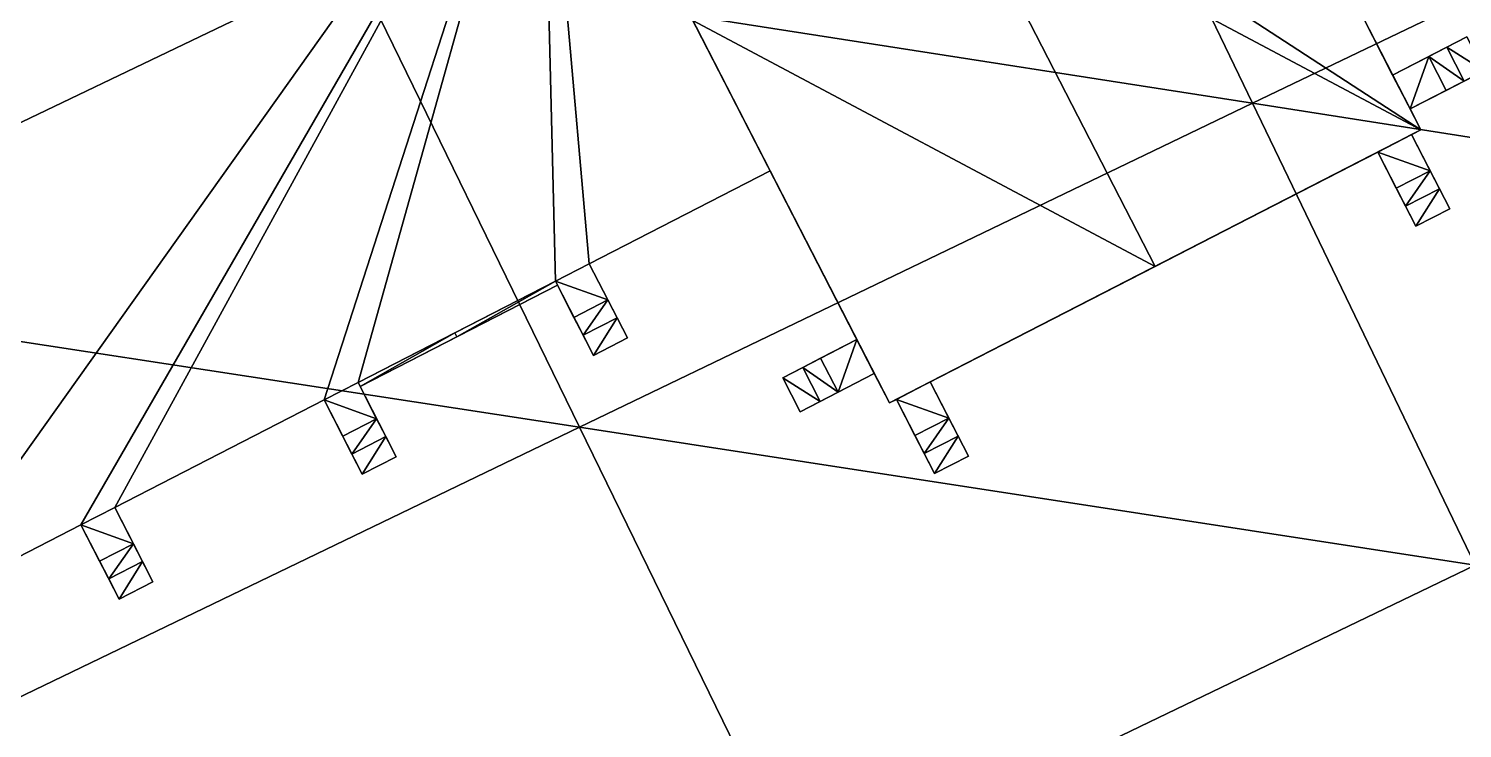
# Model space of a CAD drawing. Extents: x -73 to 71, y -63 to 63.
# Drawn here: x -16.01 to 6.94, y -17.43 to -6.23 of the extents above; entities that cross this region are included whole.
import ezdxf

# ---------------------------------------------------------------- set-up
doc = ezdxf.new("R2010")
doc.units = 0
doc.header["$MEASUREMENT"] = 0
doc.layers.get('0').update_dxf_attribs({"color": 13, "linetype": 'CONTINUOUS'})
doc.layers.add('GOOGLE_EARTH_TERRAIN', color=144, linetype='CONTINUOUS')

# ---------------------------------------------------------------- blocks, each defined once
blk = doc.blocks.new('EDGE')
at = {"color": 252}
mesh = blk.add_polyface(dxfattribs=at)
corners = [(0, 1.335, 2.37), (0, 0), (0, 0, 2.37), (0, 1.335)]
mesh.append_faces([[corners[k] for k in face] for face in [(0, 1, 2), (1, 0, 3)]], dxfattribs={"vtx0": -1, "color": 252})
at = {"color": 253}
mesh = blk.add_polyface(dxfattribs=at)
corners = [(0, 0.683, 4.101), (0, 0.362, 2.77), (0, 0.362, 3.77), (0, 1.335, 2.37), (0, 0, 2.37), (0, 0.683, 4.88), (0, 1.335, 5.44)]
mesh.append_faces([[corners[k] for k in face] for face in [(0, 1, 2), (1, 3, 4), (3, 5, 6)]], dxfattribs={"vtx0": -1, "color": 253})
mesh.append_faces([[corners[k] for k in face] for face in [(3, 1, 0)]], dxfattribs={"vtx0": -1, "vtx1": -1, "vtx2": -1, "color": 253})
mesh.append_faces([[corners[k] for k in face] for face in [(3, 0, 5)]], dxfattribs={"vtx0": -1, "vtx2": -1, "color": 253})
at = {"color": 252}
mesh = blk.add_polyface(dxfattribs=at)
corners = [(0.61, 0.683, 4.88), (0, 1.335, 5.44), (0, 0.683, 4.88), (0.61, 1.335, 5.44)]
mesh.append_faces([[corners[k] for k in face] for face in [(0, 1, 2), (1, 0, 3)]], dxfattribs={"vtx0": -1, "color": 252})
at = {"color": 253}
mesh = blk.add_polyface(dxfattribs=at)
corners = [(0.61, 1.335), (0.61, 0, 2.37), (0.61, 0), (0.61, 0.362, 2.77), (0.61, 0.362, 3.77), (0.61, 0.683, 4.101), (0.61, 0.683, 4.88), (0.61, 1.335, 5.44)]
mesh.append_faces([[corners[k] for k in face] for face in [(0, 1, 2), (6, 0, 7)]], dxfattribs={"vtx0": -1, "color": 253})
mesh.append_faces([[corners[k] for k in face] for face in [(1, 0, 3), (3, 0, 4), (4, 0, 5), (5, 0, 6)]], dxfattribs={"vtx0": -1, "vtx1": -1, "color": 253})
at = {"color": 252}
mesh = blk.add_polyface(dxfattribs=at)
corners = [(0.61, 0.683, 4.88), (0, 0.683, 4.101), (0.61, 0.683, 4.101), (0, 0.683, 4.88)]
mesh.append_faces([[corners[k] for k in face] for face in [(0, 1, 2), (1, 0, 3)]], dxfattribs={"vtx0": -1, "color": 252})
mesh = blk.add_polyface(dxfattribs=at)
corners = [(0.61, 0.683, 4.101), (0, 0.362, 3.77), (0.61, 0.362, 3.77), (0, 0.683, 4.101)]
mesh.append_faces([[corners[k] for k in face] for face in [(0, 1, 2), (1, 0, 3)]], dxfattribs={"vtx0": -1, "color": 252})
mesh = blk.add_polyface(dxfattribs=at)
corners = [(0.61, 0.362, 3.77), (0, 0.362, 2.77), (0.61, 0.362, 2.77), (0, 0.362, 3.77)]
mesh.append_faces([[corners[k] for k in face] for face in [(0, 1, 2), (1, 0, 3)]], dxfattribs={"vtx0": -1, "color": 252})
mesh = blk.add_polyface(dxfattribs=at)
corners = [(0.61, 0.362, 2.77), (0, 0, 2.37), (0.61, 0, 2.37), (0, 0.362, 2.77)]
mesh.append_faces([[corners[k] for k in face] for face in [(0, 1, 2), (1, 0, 3)]], dxfattribs={"vtx0": -1, "color": 252})
mesh = blk.add_polyface(dxfattribs=at)
corners = [(0.61, 0, 2.37), (0, 0), (0.61, 0), (0, 0, 2.37)]
mesh.append_faces([[corners[k] for k in face] for face in [(0, 1, 2), (1, 0, 3)]], dxfattribs={"vtx0": -1, "color": 252})
blk = doc.blocks.new('CHURCH')
for p in [(4.64, 4.175), (9.015, 4.175), (13.175, 4.175), (17.165, 0), (25.825, 0)]:
    blk.add_blockref('EDGE', p)
for p, rotation in [((15.705, 2.473), -89.99999999999994), ((27.935, 1.712), 89.99999999999999)]:
    blk.add_blockref('EDGE', p, dxfattribs=dict(rotation=rotation))
at = {"color": 251}
mesh = blk.add_polyface(dxfattribs=at)
corners = [(0.99, 13.51, 11.572), (0.99, 21.51, 5.44), (0.99, 17.656, 8.394), (1.6, 21.51, 5.44), (17.04, 13.51, 11.572), (5.002, 21.51, 5.44), (5.612, 21.51, 5.44), (9.192, 21.51, 5.44), (9.802, 21.51, 5.44), (13.283, 21.51, 5.44), (13.893, 21.51, 5.44), (17.04, 21.51, 5.44), (17.04, 17.933, 8.181), (17.04, 18.327, 7.88)]
mesh.append_faces([[corners[k] for k in face] for face in [(0, 1, 2), (11, 12, 13)]], dxfattribs={"vtx0": -1, "color": 251})
mesh.append_faces([[corners[k] for k in face] for face in [(1, 0, 3), (3, 4, 5), (5, 4, 6), (6, 4, 7), (7, 4, 8), (8, 4, 9), (9, 4, 10), (10, 4, 11)]], dxfattribs={"vtx0": -1, "vtx1": -1, "color": 251})
mesh.append_faces([[corners[k] for k in face] for face in [(3, 0, 4), (11, 4, 12)]], dxfattribs={"vtx0": -1, "vtx2": -1, "color": 251})
mesh = blk.add_polyface(dxfattribs=at)
corners = [(1.6, 5.51, 5.44), (0.99, 9.364, 8.394), (0.99, 5.51, 5.44), (0.99, 13.51, 11.572), (17.04, 13.51, 11.572), (4.64, 5.51, 5.44), (5.25, 5.51, 5.44), (9.015, 5.51, 5.44), (9.625, 5.51, 5.44), (13.175, 5.51, 5.44), (13.785, 5.51, 5.44), (17.04, 5.51, 5.44), (17.04, 13.075, 11.239), (17.04, 8.693, 7.88)]
mesh.append_faces([[corners[k] for k in face] for face in [(0, 1, 2), (12, 11, 13)]], dxfattribs={"vtx0": -1, "color": 251})
mesh.append_faces([[corners[k] for k in face] for face in [(1, 0, 3), (3, 0, 4), (4, 11, 12)]], dxfattribs={"vtx0": -1, "vtx1": -1, "color": 251})
mesh.append_faces([[corners[k] for k in face] for face in [(4, 0, 5), (4, 5, 6), (4, 6, 7), (4, 7, 8), (4, 8, 9), (4, 9, 10), (4, 10, 11)]], dxfattribs={"vtx0": -1, "vtx2": -1, "color": 251})
at = {"color": 253}
mesh = blk.add_polyface(dxfattribs=at)
corners = [(17.04, 1.335, 7.88), (17.04, 1.863, 5.44), (17.04, 1.335), (17.04, 8.216, 7.88), (17.04, 2.473, 5.44), (17.04, 5.51, 5.44), (17.04, 2.473, 2.37), (17.04, 2.473), (17.04, 8.693, 7.88), (17.04, 5.51), (17.04, 1.863)]
mesh.append_faces([[corners[k] for k in face] for face in [(5, 3, 8)]], dxfattribs={"vtx0": -1, "color": 253})
mesh.append_faces([[corners[k] for k in face] for face in [(0, 1, 2), (1, 3, 4), (4, 5, 6), (6, 5, 7)]], dxfattribs={"vtx0": -1, "vtx1": -1, "color": 253})
mesh.append_faces([[corners[k] for k in face] for face in [(4, 3, 5)]], dxfattribs={"vtx0": -1, "vtx1": -1, "vtx2": -1, "color": 253})
mesh.append_faces([[corners[k] for k in face] for face in [(1, 0, 3)]], dxfattribs={"vtx0": -1, "vtx2": -1, "color": 253})
mesh.append_faces([[corners[k] for k in face] for face in [(9, 7, 5), (10, 2, 1)]], dxfattribs={"vtx1": -1, "color": 253})
at = {"color": 251}
mesh = blk.add_polyface(dxfattribs=at)
corners = [(21.82, 1.335, 11.93), (17.04, 8.216, 7.88), (17.04, 1.335, 7.88), (21.82, 8.216, 11.93)]
mesh.append_faces([[corners[k] for k in face] for face in [(0, 1, 2), (1, 0, 3)]], dxfattribs={"vtx0": -1, "color": 251})
mesh = blk.add_polyface(dxfattribs=at)
corners = [(26.6, 1.335, 7.88), (21.82, 8.216, 11.93), (21.82, 1.335, 11.93), (24.794, 4.495, 9.41), (26.6, 3.355, 7.88), (26.6, 8.216, 7.88), (26.6, 5.635, 7.88)]
mesh.append_faces([[corners[k] for k in face] for face in [(0, 1, 2), (3, 0, 4), (5, 3, 6)]], dxfattribs={"vtx0": -1, "color": 251})
mesh.append_faces([[corners[k] for k in face] for face in [(1, 0, 3)]], dxfattribs={"vtx0": -1, "vtx1": -1, "vtx2": -1, "color": 251})
mesh.append_faces([[corners[k] for k in face] for face in [(3, 5, 1)]], dxfattribs={"vtx0": -1, "vtx2": -1, "color": 251})
at = {"color": 8}
mesh = blk.add_polyface(dxfattribs=at)
corners = [(4.64, 5.51), (1.6, 5.51, 5.44), (1.6, 5.51), (4.64, 5.51, 2.37), (4.64, 5.51, 5.44)]
mesh.append_faces([[corners[k] for k in face] for face in [(0, 1, 2), (1, 3, 4)]], dxfattribs={"vtx0": -1, "color": 8})
mesh.append_faces([[corners[k] for k in face] for face in [(1, 0, 3)]], dxfattribs={"vtx0": -1, "vtx2": -1, "color": 8})
mesh = blk.add_polyface(dxfattribs=at)
corners = [(9.015, 5.51), (5.25, 5.51, 5.44), (5.25, 5.51), (9.015, 5.51, 2.37), (9.015, 5.51, 5.44)]
mesh.append_faces([[corners[k] for k in face] for face in [(0, 1, 2), (1, 3, 4)]], dxfattribs={"vtx0": -1, "color": 8})
mesh.append_faces([[corners[k] for k in face] for face in [(1, 0, 3)]], dxfattribs={"vtx0": -1, "vtx2": -1, "color": 8})
mesh = blk.add_polyface(dxfattribs=at)
corners = [(11.364, 5.51, 5.26), (9.625, 5.44, 2.72), (11.364, 5.44, 5.26), (9.625, 5.51, 2.72)]
mesh.append_faces([[corners[k] for k in face] for face in [(0, 1, 2), (1, 0, 3)]], dxfattribs={"vtx0": -1, "color": 8})
mesh = blk.add_polyface(dxfattribs=at)
corners = [(13.175, 5.51, 2.37), (11.364, 5.51, 5.26), (13.175, 5.51, 2.242), (13.175, 5.51, 5.44), (9.625, 5.51, 5.44), (9.625, 5.51, 2.72)]
mesh.append_faces([[corners[k] for k in face] for face in [(0, 1, 2)]], dxfattribs={"vtx0": -1, "color": 8})
mesh.append_faces([[corners[k] for k in face] for face in [(1, 0, 3), (1, 3, 4)]], dxfattribs={"vtx0": -1, "vtx2": -1, "color": 8})
mesh.append_faces([[corners[k] for k in face] for face in [(4, 5, 1)]], dxfattribs={"vtx2": -1, "color": 8})
mesh = blk.add_polyface(dxfattribs=at)
corners = [(9.625, 5.51, 2.72), (9.625, 5.44), (9.625, 5.44, 2.72), (9.625, 5.51)]
mesh.append_faces([[corners[k] for k in face] for face in [(0, 1, 2), (1, 0, 3)]], dxfattribs={"vtx0": -1, "color": 8})
mesh = blk.add_polyface(dxfattribs=at)
corners = [(13.175, 5.51, 2.242), (11.364, 5.44, 5.26), (13.175, 5.44, 2.242), (11.364, 5.51, 5.26)]
mesh.append_faces([[corners[k] for k in face] for face in [(0, 1, 2), (1, 0, 3)]], dxfattribs={"vtx0": -1, "color": 8})
mesh = blk.add_polyface(dxfattribs=at)
corners = [(13.175, 5.51), (13.175, 5.44, 2.242), (13.175, 5.44), (13.175, 5.51, 2.242)]
mesh.append_faces([[corners[k] for k in face] for face in [(0, 1, 2), (1, 0, 3)]], dxfattribs={"vtx0": -1, "color": 8})
mesh = blk.add_polyface(dxfattribs=at)
corners = [(17.04, 5.51), (13.785, 5.51, 5.44), (13.785, 5.51), (17.04, 5.51, 5.44)]
mesh.append_faces([[corners[k] for k in face] for face in [(0, 1, 2), (1, 0, 3)]], dxfattribs={"vtx0": -1, "color": 8})
mesh = blk.add_polyface(dxfattribs=at)
corners = [(13.175, 5.44), (9.625, 5.44, 2.72), (9.625, 5.44), (13.175, 5.44, 2.242), (11.364, 5.44, 5.26)]
mesh.append_faces([[corners[k] for k in face] for face in [(0, 1, 2), (1, 3, 4)]], dxfattribs={"vtx0": -1, "color": 8})
mesh.append_faces([[corners[k] for k in face] for face in [(1, 0, 3)]], dxfattribs={"vtx0": -1, "vtx2": -1, "color": 8})
at = {"color": 253}
mesh = blk.add_polyface(dxfattribs=at)
corners = [(26.6, 1.712, 2.37), (26.6, 1.712, 5.44), (26.6, 1.712), (26.6, 1.335, 7.88), (26.6, 1.335), (26.6, 3.355, 7.88), (26.6, 2.322, 5.44), (26.6, 2.322), (26.6, 3.355)]
mesh.append_faces([[corners[k] for k in face] for face in [(2, 3, 4), (5, 7, 8)]], dxfattribs={"vtx0": -1, "color": 253})
mesh.append_faces([[corners[k] for k in face] for face in [(3, 1, 5)]], dxfattribs={"vtx0": -1, "vtx1": -1, "color": 253})
mesh.append_faces([[corners[k] for k in face] for face in [(3, 2, 1)]], dxfattribs={"vtx0": -1, "vtx1": -1, "vtx2": -1, "color": 253})
mesh.append_faces([[corners[k] for k in face] for face in [(5, 1, 6), (5, 6, 7)]], dxfattribs={"vtx0": -1, "vtx2": -1, "color": 253})
mesh.append_faces([[corners[k] for k in face] for face in [(0, 1, 2)]], dxfattribs={"vtx1": -1, "color": 253})
at = {"color": 9}
mesh = blk.add_polyface(dxfattribs=at)
corners = [(21.82, 1.335, 11.93), (17.04, 1.335, 7.88), (26.6, 1.335, 7.88)]
mesh.append_faces([[corners[k] for k in face] for face in [(0, 1, 2)]], dxfattribs={"color": 9})
at = {"color": 252}
mesh = blk.add_polyface(dxfattribs=at)
corners = [(26.6, 1.335), (26.435, 1.335, 5.44), (26.435, 1.335), (26.6, 1.335, 7.88), (25.825, 1.335, 5.44), (17.775, 1.335, 5.44), (17.165, 1.335, 2.37), (17.04, 1.335), (17.165, 1.335), (17.04, 1.335, 7.88), (17.165, 1.335, 5.44), (25.825, 1.335), (17.775, 1.335), (25.825, 1.335, 2.37)]
mesh.append_faces([[corners[k] for k in face] for face in [(0, 1, 2), (6, 7, 8), (11, 5, 12)]], dxfattribs={"vtx0": -1, "color": 252})
mesh.append_faces([[corners[k] for k in face] for face in [(1, 3, 4), (7, 6, 9), (9, 5, 3)]], dxfattribs={"vtx0": -1, "vtx1": -1, "color": 252})
mesh.append_faces([[corners[k] for k in face] for face in [(4, 3, 5)]], dxfattribs={"vtx0": -1, "vtx1": -1, "vtx2": -1, "color": 252})
mesh.append_faces([[corners[k] for k in face] for face in [(1, 0, 3), (9, 6, 10), (9, 10, 5), (5, 11, 13), (5, 13, 4)]], dxfattribs={"vtx0": -1, "vtx2": -1, "color": 252})
blk = doc.blocks.new('GOOGLE_EARTH_TERRAIN')
at = {"color": 252}
mesh = blk.add_polyface(dxfattribs=at)
corners = [(3.58, -7.428, 0.265), (0, 0), (-10.814, -5.183, -0.261)]
mesh.append_faces([[corners[k] for k in face] for face in [(0, 1, 2)]], dxfattribs={"color": 252})
mesh = blk.add_polyface(dxfattribs=at)
corners = [(14.327, -2.269, 0.354), (0, 0), (3.58, -7.428, 0.265)]
mesh.append_faces([[corners[k] for k in face] for face in [(0, 1, 2)]], dxfattribs={"color": 252})
mesh = blk.add_polyface(dxfattribs=at)
corners = [(17.858, -9.667, 0.618), (14.327, -2.269, 0.354), (3.58, -7.428, 0.265)]
mesh.append_faces([[corners[k] for k in face] for face in [(0, 1, 2)]], dxfattribs={"color": 252})
mesh = blk.add_polyface(dxfattribs=at)
corners = [(-10.814, -5.183, -0.261), (-25.286, -2.907, -0.508), (-21.679, -10.391, -0.508)]
mesh.append_faces([[corners[k] for k in face] for face in [(0, 1, 2)]], dxfattribs={"color": 252})
mesh = blk.add_polyface(dxfattribs=at)
corners = [(-7.192, -12.609, 0.075), (-10.814, -5.183, -0.261), (-21.679, -10.391, -0.508)]
mesh.append_faces([[corners[k] for k in face] for face in [(0, 1, 2)]], dxfattribs={"color": 252})
mesh = blk.add_polyface(dxfattribs=at)
corners = [(3.58, -7.428, 0.265), (-10.814, -5.183, -0.261), (-7.192, -12.609, 0.075)]
mesh.append_faces([[corners[k] for k in face] for face in [(0, 1, 2)]], dxfattribs={"color": 252})
mesh = blk.add_polyface(dxfattribs=at)
corners = [(7.142, -14.819, 0.529), (3.58, -7.428, 0.265), (-7.192, -12.609, 0.075)]
mesh.append_faces([[corners[k] for k in face] for face in [(0, 1, 2)]], dxfattribs={"color": 252})
mesh = blk.add_polyface(dxfattribs=at)
corners = [(17.858, -9.667, 0.618), (3.58, -7.428, 0.265), (7.142, -14.819, 0.529)]
mesh.append_faces([[corners[k] for k in face] for face in [(0, 1, 2)]], dxfattribs={"color": 252})
mesh = blk.add_polyface(dxfattribs=at)
corners = [(-7.192, -12.609, 0.075), (-21.679, -10.391, -0.508), (-18.024, -17.829, -0.234)]
mesh.append_faces([[corners[k] for k in face] for face in [(0, 1, 2)]], dxfattribs={"color": 252})
mesh = blk.add_polyface(dxfattribs=at)
corners = [(-3.593, -19.986, 0.408), (-7.192, -12.609, 0.075), (-18.024, -17.829, -0.234)]
mesh.append_faces([[corners[k] for k in face] for face in [(0, 1, 2)]], dxfattribs={"color": 252})
mesh = blk.add_polyface(dxfattribs=at)
corners = [(7.142, -14.819, 0.529), (-7.192, -12.609, 0.075), (-3.593, -19.986, 0.408)]
mesh.append_faces([[corners[k] for k in face] for face in [(0, 1, 2)]], dxfattribs={"color": 252})
mesh = blk.add_polyface(dxfattribs=at)
corners = [(10.686, -22.172, 0.791), (7.142, -14.819, 0.529), (-3.593, -19.986, 0.408)]
mesh.append_faces([[corners[k] for k in face] for face in [(0, 1, 2)]], dxfattribs={"color": 252})

msp = doc.modelspace()

# ---------------------------------------------------------------- block references
at = {"rotation": 27.18503266827906}
msp.add_blockref('CHURCH', (-16.781, -21.195, -0.241), dxfattribs=at)
at = {"layer": 'GOOGLE_EARTH_TERRAIN'}
msp.add_blockref('GOOGLE_EARTH_TERRAIN', (0, 0), dxfattribs=at)

doc.saveas('drawing.dxf')
